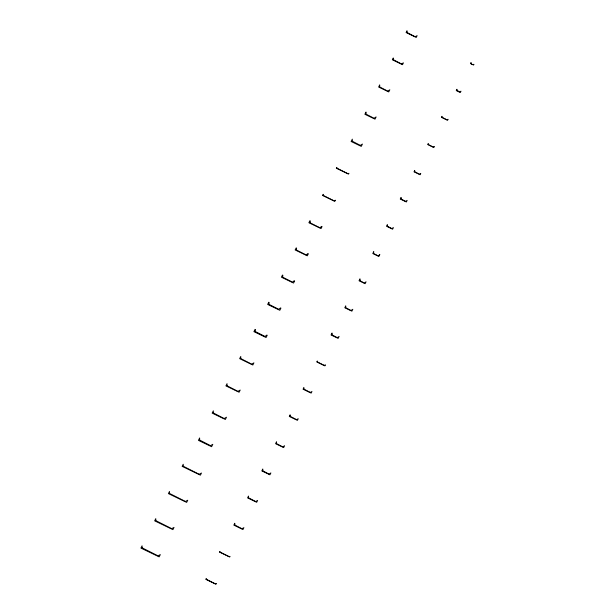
<?xml version="1.0" encoding="UTF-8"?>
<svg xmlns="http://www.w3.org/2000/svg" width="615" height="615" viewBox="0 0 615 615"><rect width="100%" height="100%" fill="white"/><g stroke="black" fill="none" stroke-linecap="round" stroke-linejoin="round"><path stroke-width="0.92" d="M206.309 579.238L215.335 583.827L216.388 583.435L215.973 584.25L205.833 579.361L206.24 578.546L206.309 579.238M219.939 552.016L229.187 556.66L230.041 556.375L229.718 557.013L219.57 552.124L219.893 551.486L219.939 552.016M255.164 331.47L265.05 336.459L266.787 335.06L267.218 335.267L266.08 337.527L253.91 331.654L255.048 329.402L255.479 329.609L255.164 331.47M268.87 304.302L278.764 309.291L280.494 307.9L280.924 308.107L279.825 310.291L267.648 304.425L268.755 302.242L269.186 302.449L268.87 304.302M282.577 277.134L292.471 282.124L294.201 280.724L294.631 280.932L293.563 283.054L281.393 277.188L282.462 275.066L282.892 275.274L282.577 277.134M296.292 249.967L306.178 254.956L307.915 253.557L308.346 253.764L307.308 255.817L295.139 249.951L296.176 247.899L296.607 248.106L296.292 249.967M310.006 222.784L319.9 227.773L321.63 226.374L322.06 226.581L321.053 228.58L308.884 222.715L309.891 220.716L310.321 220.923L310.006 222.784M317.34 361.866L324.213 365.418L325.42 364.864L324.904 365.879L316.794 361.966L317.309 360.951L317.34 361.866M323.198 195.401L334.168 200.867L335.383 200.19L334.798 201.351L322.621 195.478L323.206 194.325L323.198 195.401M331.992 334.844L337.297 337.635L339.134 336.436L338.142 338.396L331.047 334.975L332.031 333.015L331.992 334.844M336.882 168.141L347.829 173.645L348.951 173.292L348.544 174.114L336.367 168.249L336.782 167.426L336.882 168.141M345.692 307.692L350.996 310.483L352.833 309.284L351.888 311.167L344.784 307.738L345.738 305.863L345.692 307.692M359.921 280.701L364.364 283.023L366.086 281.778L365.125 283.684L359.037 280.748L359.998 278.841L359.921 280.701M373.559 253.511L378.217 255.878L379.832 254.541L378.871 256.447L372.782 253.518L373.743 251.612L373.559 253.511M387.373 226.189L391.801 228.549L393.439 227.581L392.608 229.211L386.528 226.282L387.35 224.644L387.373 226.189M401.095 198.983L405.523 201.343L407.161 200.375L406.354 201.981L400.273 199.045L401.08 197.446L401.095 198.983M414.695 171.716L419.43 174.199L420.783 173.384L420.099 174.745L414.01 171.808L414.702 170.447L414.695 171.716M428.278 144.494L433.198 147.07L434.359 146.485L433.844 147.508L427.756 144.571L428.271 143.549L428.278 144.494M442.016 117.273L446.936 119.848L448.097 119.264L447.582 120.271L441.501 117.342L442.008 116.335L442.016 117.273M457.106 90.443L459.651 91.858L461.004 91.189L460.312 92.55L456.261 90.59L456.945 89.229L457.106 90.443M471.121 63.468C471.697 65.836 475.187 63.153 473.55 65.067L470.506 63.599L471.044 62.546L471.121 63.468M262.774 470.806L269.001 474.065L270.892 472.912L269.931 474.818L261.821 470.905L262.782 468.999L262.774 470.806M276.504 443.599L282.731 446.859L284.622 445.706L283.676 447.582L275.566 443.676L276.512 441.793L276.504 443.599M290.188 416.317L296.545 419.638L298.252 418.7L297.422 420.352L289.304 416.44L290.142 414.787L290.188 416.317M303.918 389.111L310.275 392.432L311.982 391.494L311.167 393.116L303.049 389.203L303.871 387.581L303.918 389.111M234.807 525.01L241.964 528.739L243.917 527.632L242.956 529.538L233.823 525.133L234.784 523.227L234.807 525.01M248.537 497.796L255.694 501.533L257.647 500.418L256.693 502.301L247.568 497.896L248.514 496.021L248.537 497.796M352.272 141.219L360.313 145.371L362.458 144.033L361.266 146.385L351.127 141.496L352.31 139.144L352.272 141.219M365.956 114.106L373.997 118.257L376.142 116.919L375.012 119.156L364.872 114.267L365.994 112.03L365.956 114.106M379.655 86.953L387.696 91.105L389.841 89.767L388.757 91.919L378.617 87.03L379.701 84.878L379.655 86.953M142.096 547.819L157.986 555.822L160.331 554.584L159.17 556.875L140.912 548.073L142.073 545.782L142.096 547.819M155.81 520.636L171.7 528.646L174.045 527.401L172.915 529.638L154.657 520.836L155.787 518.606L155.81 520.636M169.525 493.453L185.415 501.463L187.76 500.226L186.66 502.401L168.402 493.599L169.502 491.423L169.525 493.453M183.255 466.247L199.145 474.257L201.489 473.012L200.405 475.164L182.148 466.37L183.232 464.217L183.255 466.247M199.621 440.048L210.53 445.644L212.821 444.307L211.614 446.713L198.422 440.355L199.637 437.949L199.621 440.048M213.305 412.934L224.214 418.531L226.505 417.193L225.351 419.476L212.167 413.119L213.32 410.835L213.305 412.934M227.012 385.759L237.928 391.355L240.219 390.025L239.097 392.239L225.913 385.882L227.035 383.668L227.012 385.759M240.742 358.56L251.65 364.165L253.941 362.827L252.842 365.003L239.658 358.645L240.757 356.469L240.742 358.56M393.354 59.693L401.426 63.899L403.44 62.822L402.502 64.683L392.355 59.793L393.293 57.933L393.354 59.693M407.069 32.51L415.148 36.708L417.155 35.639L416.24 37.446L406.1 32.557L407.015 30.75L407.069 32.51"/></g></svg>
